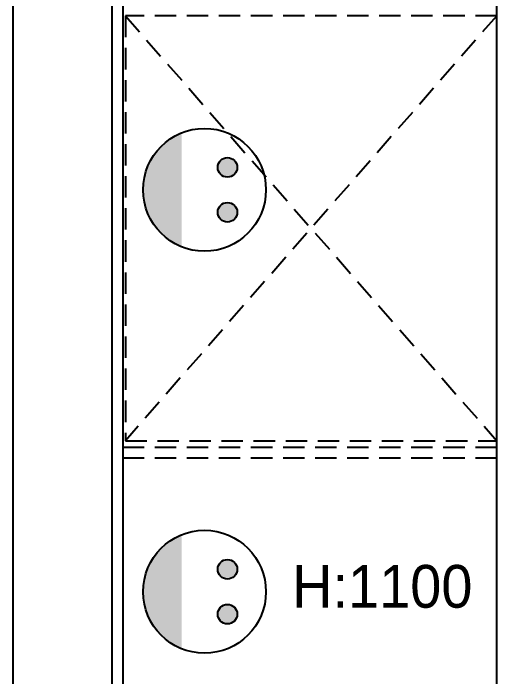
# Model space of a CAD drawing. Header units: inches. Extents: x -55157 to -7160, y -122257 to -52101.
# Drawn here: x -25698 to -24793, y -91953 to -90711 of the extents above; entities that cross this region are included whole.
import ezdxf

# ---------------------------------------------------------------- set-up
doc = ezdxf.new("R2010")
doc.units = ezdxf.units.IN
doc.header["$LTSCALE"] = 50
doc.header["$MEASUREMENT"] = 0
for name, pattern in [('DASHEDX2', [1.5, 1, -0.5]), ('DH-HID2', [1.2, 0.8, -0.4]), ('HIDDEN', [0.375, 0.25, -0.125])]:
    doc.linetypes.add(name, pattern=pattern)
for name, color, linetype in [('0-ELC TEXT', 7, 'Continuous'), ('06-FUR', 6, 'Continuous'), ('CEIL-LIGHT', 7, 'Continuous'), ('FU-FURM', 251, 'DH-HID2'), ('도면층2', 2, 'Continuous'), ('설비', 140, 'Continuous')]:
    doc.layers.add(name, color=color, linetype=linetype)
doc.styles.add('코레일둥고', font='Korail_Round_Gothic_Medium.ttf')

# ---------------------------------------------------------------- blocks, each defined once
blk = doc.blocks.new('vudauseh')
at = {"layer": '도면층2'}
for p, q in [((-47197.7, -59085.2), (-47197.7, -54864.2)), ((-47012.7, -59085.2), (-47012.7, -54864.2))]:
    blk.add_line(p, q, dxfattribs=at)
blk = doc.blocks.new('ccjwsjdeh')
at = {"layer": '06-FUR', "color": 8}
blk.add_lwpolyline([(-24792.7, -72175.4), (-25492.7, -72175.4), (-25492.7, -75435.4), (-24792.7, -75435.4)], close=True, dxfattribs=at)
at = {"layer": 'FU-FURM', "color": 8}
for p, q in [((-25487.7, -73129.3), (-24792.7, -73924.3)), ((-24792.7, -73129.3), (-25487.7, -73924.3)), ((-25492.7, -73936.3), (-24792.7, -73936.3)), ((-25492.7, -73956.3), (-24792.7, -73956.3))]:
    blk.add_line(p, q, dxfattribs=at)
blk.add_lwpolyline([(-25487.7, -73129.3), (-25487.7, -73924.3), (-24792.7, -73924.3), (-24792.7, -73129.3)], close=True, dxfattribs=at)
blk.add_blockref('vudauseh', (21500, -16519.2))
blk = doc.blocks.new('TLSTJF')
at = {"layer": '설비'}
h = blk.add_hatch(color=10, dxfattribs=at)
edge = h.paths.add_edge_path()
edge.add_arc((-17018, -98621.5), 18.3, 0, 360)
h = blk.add_hatch(color=10, dxfattribs=at)
edge = h.paths.add_edge_path()
edge.add_arc((-16934, -98621.5), 18.3, 0, 360)
h = blk.add_hatch(color=10, dxfattribs=at)
edge = h.paths.add_edge_path()
edge.add_line((-16869.4, -98707.5), (-17082.7, -98707.5))
edge.add_ellipse((-16976, -98664.4), major_axis=(81.3, 81.3), ratio=1, start_angle=156.9578, end_angle=293.0422)
at = {"layer": '설비', "color": 10}
for centre, radius in [((-16976, -98664.4), 115), ((-17018, -98621.5), 18.3), ((-16934, -98621.5), 18.3)]:
    blk.add_circle(centre, radius, dxfattribs=at)

msp = doc.modelspace()

# ---------------------------------------------------------------- block references
at = {"layer": 'CEIL-LIGHT', "color": 10, "linetype": 'HIDDEN', "ltscale": 5}
msp.add_blockref('ccjwsjdeh', (0, -17587.01), dxfattribs=at)
at = {"layer": '설비', "rotation": 270.0000000000001}
for p in [(73324.764, -108017.805), (73324.764, -108769.899)]:
    msp.add_blockref('TLSTJF', p, dxfattribs=at)

# ---------------------------------------------------------------- texts
at = {"layer": '0-ELC TEXT', "color": 7, "linetype": 'DASHEDX2', "style": '코레일둥고'}
msp.add_text('H:1100', height=80, dxfattribs=at).set_placement((-25175.617, -91823.819))

doc.saveas('drawing.dxf')
